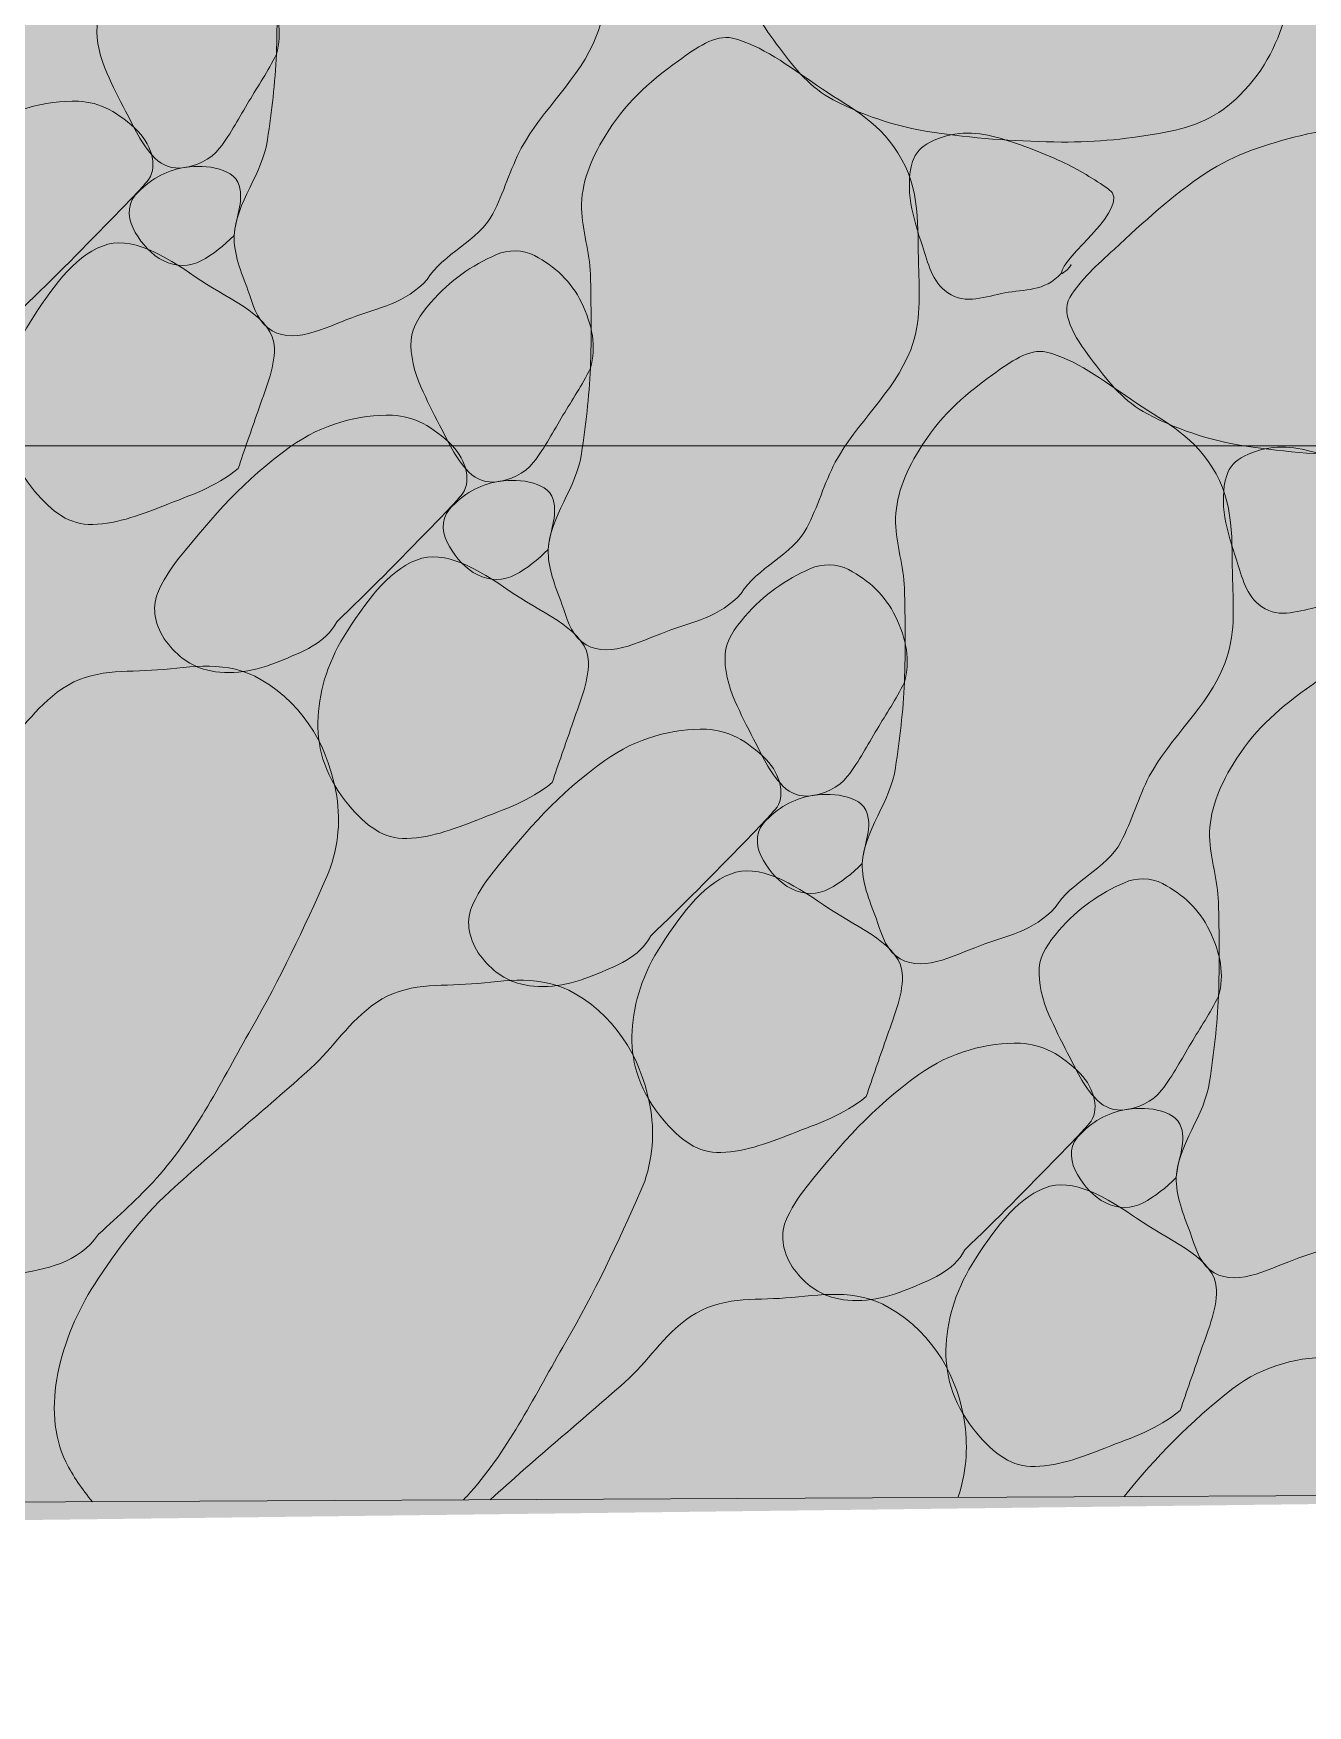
# Model space of a CAD drawing. Header units: feet. Extents: x 47819 to 50150, y 49272 to 50730.
# Drawn here: x 49394.77 to 49399.37, y 50323.34 to 50329.37 of the extents above; entities that cross this region are included whole.
import ezdxf

# ---------------------------------------------------------------- set-up
doc = ezdxf.new("R2010")
doc.units = ezdxf.units.FT
doc.header["$MEASUREMENT"] = 0
doc.linetypes.add('HIDDEN', pattern=[0.375, 0.25, -0.125])
doc.layers.add('GRID', color=254, linetype='HIDDEN')
doc.layers.add('SILT FENCE', color=200, linetype='Continuous')
doc.layers.add('Level 30', color=1, linetype='Continuous', lineweight=0)

msp = doc.modelspace()

# ---------------------------------------------------------------- linework, layer by layer
at = {"layer": 'GRID', "color": 252, "linetype": 'HIDDEN', "lineweight": 0, "ltscale": 33}
msp.add_line((47857.2219, 50327.8834), (50111.5419, 50327.8834), dxfattribs=at)
at = {"layer": 'Level 30', "color": 1, "linetype": 'Continuous', "lineweight": 0}
msp.add_line((49350.8131, 50323.8515), (49412.7562, 50324.1609), dxfattribs=at)
for points, knots in [([(49396.1946, 50328.4838), (49396.1171, 50328.3991), (49396.018, 50328.381), (49395.9223, 50328.3459), (49395.8263, 50328.3107), (49395.7028, 50328.2409), (49395.6183, 50328.3105), (49395.5763, 50328.3451), (49395.5657, 50328.3959), (49395.5476, 50328.4449), (49395.5232, 50328.5108), (49395.4952, 50328.578), (49395.4981, 50328.6429), (49395.5031, 50328.7595), (49395.6015, 50328.8688), (49395.6183, 50328.9894), (49395.6324, 50329.091), (49395.6461, 50329.194), (49395.6501, 50329.297), (49395.6544, 50329.41), (49395.6529, 50329.5234), (49395.6501, 50329.6364), (49395.6481, 50329.716), (49395.6199, 50329.7944), (49395.6183, 50329.8733), (49395.6164, 50329.964), (49395.6512, 50330.05), (49395.7031, 50330.1349), (49395.7749, 50330.2522), (49395.8546, 50330.3252), (49395.9683, 50330.4071), (49396.0313, 50330.4525), (49396.1003, 50330.5034), (49396.1627, 50330.4884), (49396.2659, 50330.4638), (49396.3664, 50330.3879), (49396.4668, 50330.3187), (49396.5768, 50330.2429), (49396.6832, 50330.1967), (49396.7602, 50330.0748), (49396.8437, 50329.9427), (49396.8307, 50329.8048), (49396.8345, 50329.6682), (49396.8373, 50329.5672), (49396.8454, 50329.4635), (49396.8062, 50329.3641), (49396.7434, 50329.205), (49396.6092, 50329.0993), (49396.534, 50328.9576), (49396.4943, 50328.8828), (49396.4705, 50328.7955), (49396.4314, 50328.7207), (49396.3807, 50328.6236), (49396.2495, 50328.5764), (49396.1946, 50328.4838)], [0, 0, 0, 0, 0.054316, 0.054316, 0.054316, 0.108799, 0.108799, 0.108799, 0.135821, 0.135821, 0.135821, 0.172146, 0.172146, 0.172146, 0.237422, 0.237422, 0.237422, 0.292461, 0.292461, 0.292461, 0.352873, 0.352873, 0.352873, 0.395413, 0.395413, 0.395413, 0.444368, 0.444368, 0.444368, 0.51201, 0.51201, 0.51201, 0.549525, 0.549525, 0.549525, 0.611502, 0.611502, 0.611502, 0.679424, 0.679424, 0.679424, 0.752988, 0.752988, 0.752988, 0.80734, 0.80734, 0.80734, 0.894432, 0.894432, 0.894432, 0.940374, 0.940374, 0.940374, 1, 1, 1, 1]), ([(49399.1276, 50329.1499), (49399.0509, 50329.0693), (49398.9586, 50329.0345), (49398.8589, 50329.0155), (49398.7341, 50328.9917), (49398.6092, 50328.9793), (49398.4842, 50328.9802), (49398.3369, 50328.9812), (49398.1895, 50328.9914), (49398.0422, 50329.012), (49397.9092, 50329.0306), (49397.7844, 50329.0668), (49397.6604, 50329.1322), (49397.5767, 50329.1763), (49397.5244, 50329.2425), (49397.4659, 50329.3196), (49397.4122, 50329.3904), (49397.3417, 50329.4872), (49397.3811, 50329.5529), (49397.4183, 50329.6152), (49397.4808, 50329.6717), (49397.5402, 50329.7262), (49397.6491, 50329.8262), (49397.7484, 50329.9197), (49397.8725, 50330.0019), (49397.9775, 50330.0715), (49398.0924, 50330.1064), (49398.2119, 50330.1363), (49398.357, 50330.1726), (49398.5078, 50330.1799), (49398.6539, 50330.1681), (49398.8146, 50330.1552), (49398.9661, 50330.1126), (49399.117, 50330.0161), (49399.2056, 50329.9594), (49399.2632, 50329.8873), (49399.3009, 50329.7969), (49399.3456, 50329.6896), (49399.3351, 50329.5654), (49399.3009, 50329.4575), (49399.2652, 50329.3453), (49399.224, 50329.2433), (49399.1276, 50329.1499)], [0, 0, 0, 0, 0.060327, 0.060327, 0.060327, 0.135919, 0.135919, 0.135919, 0.224896, 0.224896, 0.224896, 0.305284, 0.305284, 0.305284, 0.359513, 0.359513, 0.359513, 0.409373, 0.409373, 0.409373, 0.456607, 0.456607, 0.456607, 0.543329, 0.543329, 0.543329, 0.616633, 0.616633, 0.616633, 0.70561, 0.70561, 0.70561, 0.803499, 0.803499, 0.803499, 0.860951, 0.860951, 0.860951, 0.929109, 0.929109, 0.929109, 1, 1, 1, 1]), ([(49395.6501, 50329.297), (49395.6192, 50329.2347), (49395.585, 50329.1836), (49395.5511, 50329.1273), (49395.5166, 50329.0699), (49395.4878, 50329.0136), (49395.445, 50328.9576), (49395.4125, 50328.915), (49395.3568, 50328.8931), (49395.3107, 50328.8868), (49395.2787, 50328.8825), (49395.2392, 50328.8936), (49395.2117, 50328.9222), (49395.1593, 50328.9767), (49395.137, 50329.0324), (49395.1056, 50329.0919), (49395.0815, 50329.1375), (49395.0594, 50329.1824), (49395.0384, 50329.2298), (49395.0148, 50329.2834), (49394.9991, 50329.3441), (49395.0031, 50329.3995), (49395.0065, 50329.448), (49395.0368, 50329.491), (49395.0738, 50329.5338), (49395.1453, 50329.6166), (49395.2216, 50329.6675), (49395.3107, 50329.7071), (49395.3525, 50329.7257), (49395.406, 50329.7262), (49395.4486, 50329.7035), (49395.5227, 50329.6642), (49395.5798, 50329.6118), (49395.6183, 50329.5338), (49395.6566, 50329.4562), (49395.673, 50329.3727), (49395.6501, 50329.297)], [0, 0, 0, 0, 0.087607, 0.087607, 0.087607, 0.176844, 0.176844, 0.176844, 0.244543, 0.244543, 0.244543, 0.291416, 0.291416, 0.291416, 0.380653, 0.380653, 0.380653, 0.449046, 0.449046, 0.449046, 0.526343, 0.526343, 0.526343, 0.594042, 0.594042, 0.594042, 0.724902, 0.724902, 0.724902, 0.786407, 0.786407, 0.786407, 0.893425, 0.893425, 0.893425, 1, 1, 1, 1]), ([(49397.328, 50327.3503), (49397.2506, 50327.2656), (49397.1515, 50327.2475), (49397.0558, 50327.2124), (49396.9598, 50327.1772), (49396.8363, 50327.1074), (49396.7518, 50327.1771), (49396.7098, 50327.2116), (49396.6992, 50327.2624), (49396.681, 50327.3114), (49396.6567, 50327.3773), (49396.6287, 50327.4445), (49396.6315, 50327.5094), (49396.6366, 50327.626), (49396.735, 50327.7353), (49396.7518, 50327.8559), (49396.7659, 50327.9575), (49396.7796, 50328.0605), (49396.7836, 50328.1635), (49396.7879, 50328.2765), (49396.7864, 50328.3899), (49396.7836, 50328.5029), (49396.7816, 50328.5825), (49396.7534, 50328.6609), (49396.7518, 50328.7398), (49396.7499, 50328.8305), (49396.7847, 50328.9165), (49396.8366, 50329.0014), (49396.9084, 50329.1187), (49396.9881, 50329.1918), (49397.1018, 50329.2736), (49397.1648, 50329.319), (49397.2338, 50329.3699), (49397.2962, 50329.3549), (49397.3994, 50329.3303), (49397.4999, 50329.2545), (49397.6003, 50329.1852), (49397.7103, 50329.1094), (49397.8167, 50329.0632), (49397.8937, 50328.9413), (49397.9772, 50328.8092), (49397.9642, 50328.6713), (49397.968, 50328.5347), (49397.9708, 50328.4337), (49397.9789, 50328.33), (49397.9397, 50328.2306), (49397.8768, 50328.0715), (49397.7426, 50327.9658), (49397.6675, 50327.8241), (49397.6278, 50327.7493), (49397.604, 50327.662), (49397.5649, 50327.5872), (49397.5142, 50327.4901), (49397.3829, 50327.4429), (49397.328, 50327.3503)], [0, 0, 0, 0, 0.054316, 0.054316, 0.054316, 0.108799, 0.108799, 0.108799, 0.135821, 0.135821, 0.135821, 0.172146, 0.172146, 0.172146, 0.237422, 0.237422, 0.237422, 0.292461, 0.292461, 0.292461, 0.352873, 0.352873, 0.352873, 0.395413, 0.395413, 0.395413, 0.444368, 0.444368, 0.444368, 0.51201, 0.51201, 0.51201, 0.549525, 0.549525, 0.549525, 0.611502, 0.611502, 0.611502, 0.679424, 0.679424, 0.679424, 0.752988, 0.752988, 0.752988, 0.80734, 0.80734, 0.80734, 0.894432, 0.894432, 0.894432, 0.940374, 0.940374, 0.940374, 1, 1, 1, 1]), ([(49394.7344, 50328.3813), (49394.694, 50328.3022), (49394.6085, 50328.2733), (49394.5293, 50328.2398), (49394.4444, 50328.2039), (49394.3492, 50328.1861), (49394.2642, 50328.208), (49394.2076, 50328.2226), (49394.16, 50328.2561), (49394.1192, 50328.3105), (49394.0788, 50328.3645), (49394.0661, 50328.4317), (49394.0874, 50328.4838), (49394.1054, 50328.5279), (49394.1324, 50328.5704), (49394.1652, 50328.6111), (49394.2903, 50328.7665), (49394.3988, 50328.8926), (49394.5682, 50329.0141), (49394.6826, 50329.0961), (49394.8155, 50329.1314), (49394.9359, 50329.1273), (49395.0116, 50329.1246), (49395.0837, 50329.0861), (49395.1516, 50329.0177), (49395.2029, 50328.9658), (49395.2236, 50328.8824), (49395.1834, 50328.8373), (49395.1482, 50328.7979), (49395.1115, 50328.7594), (49395.0738, 50328.7207), (49394.9607, 50328.6046), (49394.8475, 50328.4897), (49394.7344, 50328.3813)], [0, 0, 0, 0, 0.081972, 0.081972, 0.081972, 0.169857, 0.169857, 0.169857, 0.228285, 0.228285, 0.228285, 0.286248, 0.286248, 0.286248, 0.335334, 0.335334, 0.335334, 0.522907, 0.522907, 0.522907, 0.649504, 0.649504, 0.649504, 0.729114, 0.729114, 0.729114, 0.789367, 0.789367, 0.789367, 0.842044, 0.842044, 0.842044, 1, 1, 1, 1]), ([(49398.4842, 50328.5064), (49398.4214, 50328.439), (49398.3498, 50328.4492), (49398.2791, 50328.4357), (49398.2123, 50328.4229), (49398.1377, 50328.3912), (49398.074, 50328.4357), (49398.0141, 50328.4776), (49398.0035, 50328.5431), (49397.9821, 50328.6054), (49397.9483, 50328.7042), (49397.9166, 50328.8118), (49397.9468, 50328.9095), (49397.9561, 50328.9398), (49397.9795, 50328.9645), (49398.0104, 50328.9802), (49398.0875, 50329.0194), (49398.1722, 50329.0192), (49398.2473, 50328.9979), (49398.3272, 50328.9751), (49398.4055, 50328.9459), (49398.4842, 50328.9095), (49398.5453, 50328.8812), (49398.6024, 50328.8456), (49398.6539, 50328.8105), (49398.7451, 50328.7482), (49398.4783, 50328.5598), (49398.4842, 50328.5064), (49398.4849, 50328.4995), (49398.529, 50328.5405), (49398.516, 50328.5382)], [0, 0, 0, 0, 0.103475, 0.103475, 0.103475, 0.201297, 0.201297, 0.201297, 0.293367, 0.293367, 0.293367, 0.439391, 0.439391, 0.439391, 0.484772, 0.484772, 0.484772, 0.598088, 0.598088, 0.598088, 0.7187, 0.7187, 0.7187, 0.812423, 0.812423, 0.812423, 0.978533, 0.978533, 0.978533, 1, 1, 1, 1]), ([(49400.2611, 50328.0164), (49400.1844, 50327.9359), (49400.0921, 50327.901), (49399.9924, 50327.882), (49399.8676, 50327.8582), (49399.7427, 50327.8458), (49399.6177, 50327.8467), (49399.4704, 50327.8477), (49399.323, 50327.8579), (49399.1757, 50327.8785), (49399.0427, 50327.8971), (49398.9179, 50327.9333), (49398.7939, 50327.9987), (49398.7102, 50328.0428), (49398.6579, 50328.109), (49398.5994, 50328.1861), (49398.5457, 50328.2569), (49398.4752, 50328.3537), (49398.5146, 50328.4194), (49398.5518, 50328.4817), (49398.6143, 50328.5382), (49398.6737, 50328.5927), (49398.7826, 50328.6927), (49398.8819, 50328.7862), (49399.006, 50328.8685), (49399.1109, 50328.938), (49399.2259, 50328.9729), (49399.3454, 50329.0028), (49399.4905, 50329.0391), (49399.6413, 50329.0464), (49399.7874, 50329.0346), (49399.948, 50329.0217), (49400.0996, 50328.9791), (49400.2505, 50328.8826), (49400.3391, 50328.8259), (49400.3967, 50328.7538), (49400.4344, 50328.6634), (49400.4791, 50328.5561), (49400.4686, 50328.4319), (49400.4344, 50328.324), (49400.3987, 50328.2118), (49400.3575, 50328.1098), (49400.2611, 50328.0164)], [0, 0, 0, 0, 0.060327, 0.060327, 0.060327, 0.135919, 0.135919, 0.135919, 0.224896, 0.224896, 0.224896, 0.305284, 0.305284, 0.305284, 0.359513, 0.359513, 0.359513, 0.409373, 0.409373, 0.409373, 0.456607, 0.456607, 0.456607, 0.543329, 0.543329, 0.543329, 0.616633, 0.616633, 0.616633, 0.70561, 0.70561, 0.70561, 0.803499, 0.803499, 0.803499, 0.860951, 0.860951, 0.860951, 0.929109, 0.929109, 0.929109, 1, 1, 1, 1]), ([(49395.4981, 50328.6429), (49395.46, 50328.6048), (49395.4221, 50328.575), (49395.3778, 50328.551), (49395.3386, 50328.5296), (49395.2853, 50328.5296), (49395.2435, 50328.551), (49395.1984, 50328.574), (49395.1665, 50328.611), (49395.141, 50328.6535), (49395.1173, 50328.6929), (49395.1067, 50328.749), (49395.141, 50328.7878), (49395.1911, 50328.8446), (49395.2514, 50328.8756), (49395.3107, 50328.8868), (49395.3754, 50328.8991), (49395.4944, 50328.8942), (49395.5157, 50328.8232), (49395.5338, 50328.7633), (49395.5015, 50328.7032), (49395.4981, 50328.6429)], [0, 0, 0, 0, 0.13075, 0.13075, 0.13075, 0.246831, 0.246831, 0.246831, 0.372114, 0.372114, 0.372114, 0.488195, 0.488195, 0.488195, 0.657947, 0.657947, 0.657947, 0.84346, 0.84346, 0.84346, 1, 1, 1, 1]), ([(49395.5122, 50327.8014), (49395.4282, 50327.7331), (49395.3387, 50327.7049), (49395.2435, 50327.6671), (49395.1547, 50327.6318), (49395.0604, 50327.5973), (49394.9713, 50327.5999), (49394.8933, 50327.6022), (49394.827, 50327.6567), (49394.7662, 50327.7343), (49394.6869, 50327.8354), (49394.6616, 50327.9372), (49394.6672, 50328.0383), (49394.6729, 50328.1422), (49394.7057, 50328.2458), (49394.7733, 50328.3494), (49394.8503, 50328.4676), (49394.9344, 50328.5825), (49395.042, 50328.6111), (49395.1453, 50328.6386), (49395.2701, 50328.5535), (49395.3778, 50328.4803), (49395.4856, 50328.407), (49395.6412, 50328.3502), (49395.643, 50328.2363), (49395.6442, 50328.1612), (49395.6085, 50328.0814), (49395.5829, 50328.0065), (49395.5595, 50327.9381), (49395.5349, 50327.87), (49395.5122, 50327.8014)], [0, 0, 0, 0, 0.099321, 0.099321, 0.099321, 0.192025, 0.192025, 0.192025, 0.273076, 0.273076, 0.273076, 0.378794, 0.378794, 0.378794, 0.48747, 0.48747, 0.48747, 0.61146, 0.61146, 0.61146, 0.73063, 0.73063, 0.73063, 0.849753, 0.849753, 0.849753, 0.928287, 0.928287, 0.928287, 1, 1, 1, 1]), ([(49396.7836, 50328.1635), (49396.7527, 50328.1012), (49396.7185, 50328.0501), (49396.6846, 50327.9938), (49396.6501, 50327.9364), (49396.6213, 50327.8801), (49396.5785, 50327.8241), (49396.546, 50327.7815), (49396.4903, 50327.7596), (49396.4442, 50327.7533), (49396.4122, 50327.749), (49396.3727, 50327.7601), (49396.3452, 50327.7887), (49396.2928, 50327.8432), (49396.2705, 50327.8989), (49396.2391, 50327.9584), (49396.215, 50328.004), (49396.1929, 50328.0489), (49396.1719, 50328.0963), (49396.1483, 50328.1499), (49396.1326, 50328.2106), (49396.1366, 50328.266), (49396.14, 50328.3145), (49396.1703, 50328.3575), (49396.2073, 50328.4004), (49396.2788, 50328.4831), (49396.3551, 50328.534), (49396.4442, 50328.5736), (49396.486, 50328.5922), (49396.5395, 50328.5927), (49396.582, 50328.5701), (49396.6561, 50328.5307), (49396.7133, 50328.4783), (49396.7518, 50328.4004), (49396.7901, 50328.3227), (49396.8065, 50328.2392), (49396.7836, 50328.1635)], [0, 0, 0, 0, 0.087607, 0.087607, 0.087607, 0.176844, 0.176844, 0.176844, 0.244543, 0.244543, 0.244543, 0.291416, 0.291416, 0.291416, 0.380653, 0.380653, 0.380653, 0.449046, 0.449046, 0.449046, 0.526343, 0.526343, 0.526343, 0.594042, 0.594042, 0.594042, 0.724902, 0.724902, 0.724902, 0.786407, 0.786407, 0.786407, 0.893425, 0.893425, 0.893425, 1, 1, 1, 1]), ([(49398.4615, 50326.2168), (49398.3841, 50326.1321), (49398.285, 50326.114), (49398.1893, 50326.0789), (49398.0933, 50326.0437), (49397.9698, 50325.9739), (49397.8852, 50326.0436), (49397.8433, 50326.0781), (49397.8327, 50326.1289), (49397.8145, 50326.1779), (49397.7901, 50326.2438), (49397.7622, 50326.311), (49397.765, 50326.3759), (49397.7701, 50326.4925), (49397.8685, 50326.6018), (49397.8852, 50326.7224), (49397.8994, 50326.824), (49397.9131, 50326.927), (49397.9171, 50327.03), (49397.9214, 50327.143), (49397.9199, 50327.2564), (49397.9171, 50327.3694), (49397.9151, 50327.449), (49397.8869, 50327.5274), (49397.8852, 50327.6063), (49397.8834, 50327.697), (49397.9182, 50327.783), (49397.9701, 50327.8679), (49398.0419, 50327.9852), (49398.1216, 50328.0583), (49398.2353, 50328.1401), (49398.2983, 50328.1855), (49398.3673, 50328.2364), (49398.4297, 50328.2215), (49398.5329, 50328.1968), (49398.6334, 50328.121), (49398.7338, 50328.0517), (49398.8438, 50327.9759), (49398.9502, 50327.9297), (49399.0272, 50327.8078), (49399.1107, 50327.6757), (49399.0977, 50327.5379), (49399.1015, 50327.4012), (49399.1042, 50327.3003), (49399.1124, 50327.1965), (49399.0732, 50327.0972), (49399.0103, 50326.938), (49398.8761, 50326.8323), (49398.8009, 50326.6906), (49398.7613, 50326.6158), (49398.7375, 50326.5285), (49398.6984, 50326.4537), (49398.6477, 50326.3566), (49398.5164, 50326.3094), (49398.4615, 50326.2168)], [0, 0, 0, 0, 0.054316, 0.054316, 0.054316, 0.108799, 0.108799, 0.108799, 0.135821, 0.135821, 0.135821, 0.172146, 0.172146, 0.172146, 0.237422, 0.237422, 0.237422, 0.292461, 0.292461, 0.292461, 0.352873, 0.352873, 0.352873, 0.395413, 0.395413, 0.395413, 0.444368, 0.444368, 0.444368, 0.51201, 0.51201, 0.51201, 0.549525, 0.549525, 0.549525, 0.611502, 0.611502, 0.611502, 0.679424, 0.679424, 0.679424, 0.752988, 0.752988, 0.752988, 0.80734, 0.80734, 0.80734, 0.894432, 0.894432, 0.894432, 0.940374, 0.940374, 0.940374, 1, 1, 1, 1]), ([(49395.8679, 50327.2478), (49395.8275, 50327.1687), (49395.742, 50327.1398), (49395.6628, 50327.1063), (49395.5779, 50327.0704), (49395.4827, 50327.0526), (49395.3976, 50327.0745), (49395.3411, 50327.0891), (49395.2934, 50327.1226), (49395.2527, 50327.1771), (49395.2123, 50327.231), (49395.1996, 50327.2982), (49395.2209, 50327.3503), (49395.2389, 50327.3944), (49395.2659, 50327.4369), (49395.2986, 50327.4776), (49395.4238, 50327.633), (49395.5323, 50327.7591), (49395.7017, 50327.8806), (49395.8161, 50327.9626), (49395.949, 50327.9979), (49396.0694, 50327.9938), (49396.1451, 50327.9911), (49396.2172, 50327.9526), (49396.2851, 50327.8842), (49396.3364, 50327.8323), (49396.3571, 50327.7489), (49396.3169, 50327.7038), (49396.2817, 50327.6644), (49396.245, 50327.6259), (49396.2073, 50327.5872), (49396.0941, 50327.4711), (49395.981, 50327.3562), (49395.8679, 50327.2478)], [0, 0, 0, 0, 0.081972, 0.081972, 0.081972, 0.169857, 0.169857, 0.169857, 0.228285, 0.228285, 0.228285, 0.286248, 0.286248, 0.286248, 0.335334, 0.335334, 0.335334, 0.522907, 0.522907, 0.522907, 0.649504, 0.649504, 0.649504, 0.729114, 0.729114, 0.729114, 0.789367, 0.789367, 0.789367, 0.842044, 0.842044, 0.842044, 1, 1, 1, 1]), ([(49399.6177, 50327.3729), (49399.5549, 50327.3056), (49399.4833, 50327.3157), (49399.4126, 50327.3022), (49399.3458, 50327.2895), (49399.2712, 50327.2577), (49399.2075, 50327.3022), (49399.1476, 50327.3441), (49399.137, 50327.4096), (49399.1156, 50327.4719), (49399.0818, 50327.5707), (49399.0501, 50327.6783), (49399.0803, 50327.776), (49399.0896, 50327.8063), (49399.113, 50327.831), (49399.1439, 50327.8467), (49399.221, 50327.8859), (49399.3057, 50327.8858), (49399.3808, 50327.8644), (49399.4607, 50327.8416), (49399.539, 50327.8124), (49399.6177, 50327.776), (49399.6788, 50327.7477), (49399.7359, 50327.7121), (49399.7874, 50327.677), (49399.8786, 50327.6147), (49399.6118, 50327.4263), (49399.6177, 50327.3729), (49399.6184, 50327.366), (49399.6625, 50327.407), (49399.6495, 50327.4047)], [0, 0, 0, 0, 0.103475, 0.103475, 0.103475, 0.201297, 0.201297, 0.201297, 0.293367, 0.293367, 0.293367, 0.439391, 0.439391, 0.439391, 0.484772, 0.484772, 0.484772, 0.598088, 0.598088, 0.598088, 0.7187, 0.7187, 0.7187, 0.812423, 0.812423, 0.812423, 0.978533, 0.978533, 0.978533, 1, 1, 1, 1]), ([(49396.6315, 50327.5094), (49396.5935, 50327.4713), (49396.5555, 50327.4416), (49396.5113, 50327.4175), (49396.4721, 50327.3961), (49396.4188, 50327.3961), (49396.377, 50327.4175), (49396.3318, 50327.4405), (49396.3, 50327.4775), (49396.2745, 50327.52), (49396.2508, 50327.5594), (49396.2402, 50327.6155), (49396.2745, 50327.6544), (49396.3246, 50327.7111), (49396.3849, 50327.7421), (49396.4442, 50327.7533), (49396.5089, 50327.7656), (49396.6279, 50327.7607), (49396.6492, 50327.6897), (49396.6672, 50327.6298), (49396.635, 50327.5697), (49396.6315, 50327.5094)], [0, 0, 0, 0, 0.13075, 0.13075, 0.13075, 0.246831, 0.246831, 0.246831, 0.372114, 0.372114, 0.372114, 0.488195, 0.488195, 0.488195, 0.657947, 0.657947, 0.657947, 0.84346, 0.84346, 0.84346, 1, 1, 1, 1]), ([(49396.6457, 50326.6679), (49396.5617, 50326.5996), (49396.4721, 50326.5714), (49396.377, 50326.5336), (49396.2882, 50326.4983), (49396.1939, 50326.4638), (49396.1048, 50326.4664), (49396.0268, 50326.4687), (49395.9605, 50326.5232), (49395.8997, 50326.6008), (49395.8204, 50326.7019), (49395.7951, 50326.8038), (49395.8007, 50326.9048), (49395.8064, 50327.0087), (49395.8392, 50327.1123), (49395.9068, 50327.2159), (49395.9838, 50327.3341), (49396.0679, 50327.449), (49396.1755, 50327.4776), (49396.2788, 50327.5051), (49396.4036, 50327.42), (49396.5113, 50327.3468), (49396.619, 50327.2736), (49396.7747, 50327.2167), (49396.7765, 50327.1028), (49396.7777, 50327.0277), (49396.742, 50326.9479), (49396.7164, 50326.873), (49396.693, 50326.8046), (49396.6684, 50326.7366), (49396.6457, 50326.6679)], [0, 0, 0, 0, 0.099321, 0.099321, 0.099321, 0.192025, 0.192025, 0.192025, 0.273076, 0.273076, 0.273076, 0.378794, 0.378794, 0.378794, 0.48747, 0.48747, 0.48747, 0.61146, 0.61146, 0.61146, 0.73063, 0.73063, 0.73063, 0.849753, 0.849753, 0.849753, 0.928287, 0.928287, 0.928287, 1, 1, 1, 1]), ([(49397.9171, 50327.03), (49397.8862, 50326.9677), (49397.852, 50326.9166), (49397.8181, 50326.8603), (49397.7835, 50326.8029), (49397.7548, 50326.7466), (49397.712, 50326.6906), (49397.6795, 50326.648), (49397.6238, 50326.6261), (49397.5777, 50326.6199), (49397.5457, 50326.6156), (49397.5061, 50326.6266), (49397.4787, 50326.6552), (49397.4263, 50326.7097), (49397.404, 50326.7654), (49397.3726, 50326.8249), (49397.3485, 50326.8705), (49397.3264, 50326.9154), (49397.3054, 50326.9628), (49397.2817, 50327.0164), (49397.2661, 50327.0771), (49397.2701, 50327.1325), (49397.2735, 50327.181), (49397.3038, 50327.224), (49397.3408, 50327.2669), (49397.4123, 50327.3496), (49397.4886, 50327.4005), (49397.5777, 50327.4401), (49397.6195, 50327.4587), (49397.673, 50327.4592), (49397.7155, 50327.4366), (49397.7896, 50327.3972), (49397.8468, 50327.3448), (49397.8852, 50327.2669), (49397.9235, 50327.1892), (49397.94, 50327.1057), (49397.9171, 50327.03)], [0, 0, 0, 0, 0.087607, 0.087607, 0.087607, 0.176844, 0.176844, 0.176844, 0.244543, 0.244543, 0.244543, 0.291416, 0.291416, 0.291416, 0.380653, 0.380653, 0.380653, 0.449046, 0.449046, 0.449046, 0.526343, 0.526343, 0.526343, 0.594042, 0.594042, 0.594042, 0.724902, 0.724902, 0.724902, 0.786407, 0.786407, 0.786407, 0.893425, 0.893425, 0.893425, 1, 1, 1, 1]), ([(49395.0087, 50325.0381), (49394.9342, 50324.9305), (49394.8167, 50324.9123), (49394.7082, 50324.8931), (49394.5535, 50324.8657), (49394.3888, 50324.8665), (49394.2345, 50324.9355), (49394.0295, 50325.0272), (49393.8513, 50325.1603), (49393.7572, 50325.3492), (49393.6606, 50325.543), (49393.7357, 50325.8093), (49393.8597, 50325.9891), (49393.9424, 50326.109), (49394.025, 50326.2269), (49394.1319, 50326.325), (49394.2992, 50326.4785), (49394.4745, 50326.6199), (49394.641, 50326.7705), (49394.7235, 50326.845), (49394.7756, 50326.9367), (49394.8779, 50327.0073), (49394.9846, 50327.081), (49395.1059, 50327.0657), (49395.2209, 50327.0745), (49395.3447, 50327.084), (49395.4719, 50327.1119), (49395.5956, 50327.0392), (49395.7604, 50326.9423), (49395.8418, 50326.7813), (49395.8679, 50326.6184), (49395.8831, 50326.5235), (49395.872, 50326.4181), (49395.8325, 50326.3285), (49395.7497, 50326.1409), (49395.6628, 50325.9591), (49395.5603, 50325.7805), (49395.453, 50325.5936), (49395.3614, 50325.4), (49395.2173, 50325.2396), (49395.1521, 50325.1669), (49395.0801, 50325.1036), (49395.0087, 50325.0381)], [0, 0, 0, 0, 0.050597, 0.050597, 0.050597, 0.122728, 0.122728, 0.122728, 0.218507, 0.218507, 0.218507, 0.316787, 0.316787, 0.316787, 0.38235, 0.38235, 0.38235, 0.484937, 0.484937, 0.484937, 0.535738, 0.535738, 0.535738, 0.588733, 0.588733, 0.588733, 0.645816, 0.645816, 0.645816, 0.721809, 0.721809, 0.721809, 0.766098, 0.766098, 0.766098, 0.85889, 0.85889, 0.85889, 0.956017, 0.956017, 0.956017, 1, 1, 1, 1]), ([(49399.595, 50325.0833), (49399.5176, 50324.9987), (49399.4185, 50324.9805), (49399.3228, 50324.9454), (49399.2268, 50324.9102), (49399.1033, 50324.8404), (49399.0187, 50324.9101), (49398.9768, 50324.9446), (49398.9662, 50324.9954), (49398.948, 50325.0444), (49398.9236, 50325.1103), (49398.8957, 50325.1775), (49398.8985, 50325.2424), (49398.9036, 50325.3591), (49399.002, 50325.4684), (49399.0187, 50325.5889), (49399.0329, 50325.6905), (49399.0466, 50325.7935), (49399.0506, 50325.8965), (49399.0549, 50326.0095), (49399.0534, 50326.1229), (49399.0506, 50326.2359), (49399.0486, 50326.3155), (49399.0204, 50326.3939), (49399.0187, 50326.4728), (49399.0169, 50326.5635), (49399.0517, 50326.6495), (49399.1036, 50326.7344), (49399.1753, 50326.8517), (49399.2551, 50326.9248), (49399.3688, 50327.0066), (49399.4318, 50327.052), (49399.5008, 50327.1029), (49399.5632, 50327.088), (49399.6664, 50327.0633), (49399.7668, 50326.9875), (49399.8673, 50326.9183), (49399.9773, 50326.8424), (49400.0837, 50326.7962), (49400.1607, 50326.6743), (49400.2442, 50326.5422), (49400.2312, 50326.4044), (49400.235, 50326.2677), (49400.2377, 50326.1668), (49400.2459, 50326.063), (49400.2067, 50325.9637), (49400.1438, 50325.8045), (49400.0096, 50325.6988), (49399.9344, 50325.5571), (49399.8948, 50325.4823), (49399.871, 50325.395), (49399.8319, 50325.3202), (49399.7812, 50325.2231), (49399.6499, 50325.176), (49399.595, 50325.0833)], [0, 0, 0, 0, 0.054316, 0.054316, 0.054316, 0.108799, 0.108799, 0.108799, 0.135821, 0.135821, 0.135821, 0.172146, 0.172146, 0.172146, 0.237422, 0.237422, 0.237422, 0.292461, 0.292461, 0.292461, 0.352873, 0.352873, 0.352873, 0.395413, 0.395413, 0.395413, 0.444368, 0.444368, 0.444368, 0.51201, 0.51201, 0.51201, 0.549525, 0.549525, 0.549525, 0.611502, 0.611502, 0.611502, 0.679424, 0.679424, 0.679424, 0.752988, 0.752988, 0.752988, 0.80734, 0.80734, 0.80734, 0.894432, 0.894432, 0.894432, 0.940374, 0.940374, 0.940374, 1, 1, 1, 1]), ([(49397.0014, 50326.1143), (49396.961, 50326.0353), (49396.8755, 50326.0063), (49396.7963, 50325.9729), (49396.7114, 50325.937), (49396.6162, 50325.9191), (49396.5311, 50325.941), (49396.4746, 50325.9556), (49396.4269, 50325.9891), (49396.3862, 50326.0436), (49396.3457, 50326.0976), (49396.3331, 50326.1647), (49396.3544, 50326.2168), (49396.3724, 50326.2609), (49396.3994, 50326.3034), (49396.4321, 50326.3441), (49396.5573, 50326.4995), (49396.6657, 50326.6256), (49396.8352, 50326.7471), (49396.9496, 50326.8291), (49397.0824, 50326.8644), (49397.2029, 50326.8603), (49397.2786, 50326.8576), (49397.3507, 50326.8191), (49397.4186, 50326.7507), (49397.4699, 50326.6988), (49397.4906, 50326.6155), (49397.4504, 50326.5704), (49397.4152, 50326.5309), (49397.3785, 50326.4924), (49397.3408, 50326.4537), (49397.2276, 50326.3376), (49397.1145, 50326.2227), (49397.0014, 50326.1143)], [0, 0, 0, 0, 0.081972, 0.081972, 0.081972, 0.169857, 0.169857, 0.169857, 0.228285, 0.228285, 0.228285, 0.286248, 0.286248, 0.286248, 0.335334, 0.335334, 0.335334, 0.522907, 0.522907, 0.522907, 0.649504, 0.649504, 0.649504, 0.729114, 0.729114, 0.729114, 0.789367, 0.789367, 0.789367, 0.842044, 0.842044, 0.842044, 1, 1, 1, 1]), ([(49397.765, 50326.3759), (49397.727, 50326.3378), (49397.689, 50326.3081), (49397.6448, 50326.284), (49397.6056, 50326.2626), (49397.5523, 50326.2626), (49397.5105, 50326.284), (49397.4653, 50326.307), (49397.4335, 50326.344), (49397.4079, 50326.3865), (49397.3843, 50326.4259), (49397.3737, 50326.482), (49397.4079, 50326.5209), (49397.458, 50326.5776), (49397.5184, 50326.6086), (49397.5777, 50326.6199), (49397.6424, 50326.6321), (49397.7614, 50326.6272), (49397.7827, 50326.5562), (49397.8007, 50326.4963), (49397.7685, 50326.4362), (49397.765, 50326.3759)], [0, 0, 0, 0, 0.13075, 0.13075, 0.13075, 0.246831, 0.246831, 0.246831, 0.372114, 0.372114, 0.372114, 0.488195, 0.488195, 0.488195, 0.657947, 0.657947, 0.657947, 0.84346, 0.84346, 0.84346, 1, 1, 1, 1]), ([(49397.7792, 50325.5344), (49397.6952, 50325.4661), (49397.6056, 50325.4379), (49397.5105, 50325.4001), (49397.4217, 50325.3648), (49397.3274, 50325.3303), (49397.2382, 50325.3329), (49397.1603, 50325.3352), (49397.094, 50325.3897), (49397.0332, 50325.4673), (49396.9539, 50325.5684), (49396.9286, 50325.6703), (49396.9342, 50325.7713), (49396.9399, 50325.8752), (49396.9727, 50325.9789), (49397.0403, 50326.0825), (49397.1173, 50326.2007), (49397.2014, 50326.3155), (49397.309, 50326.3441), (49397.4123, 50326.3716), (49397.5371, 50326.2865), (49397.6448, 50326.2133), (49397.7525, 50326.1401), (49397.9081, 50326.0832), (49397.91, 50325.9693), (49397.9112, 50325.8942), (49397.8755, 50325.8144), (49397.8499, 50325.7395), (49397.8265, 50325.6711), (49397.8019, 50325.6031), (49397.7792, 50325.5344)], [0, 0, 0, 0, 0.099321, 0.099321, 0.099321, 0.192025, 0.192025, 0.192025, 0.273076, 0.273076, 0.273076, 0.378794, 0.378794, 0.378794, 0.48747, 0.48747, 0.48747, 0.61146, 0.61146, 0.61146, 0.73063, 0.73063, 0.73063, 0.849753, 0.849753, 0.849753, 0.928287, 0.928287, 0.928287, 1, 1, 1, 1]), ([(49399.0506, 50325.8965), (49399.0197, 50325.8343), (49398.9855, 50325.7831), (49398.9516, 50325.7268), (49398.917, 50325.6694), (49398.8883, 50325.6132), (49398.8455, 50325.5571), (49398.813, 50325.5145), (49398.7573, 50325.4926), (49398.7111, 50325.4864), (49398.6792, 50325.4821), (49398.6396, 50325.4931), (49398.6122, 50325.5217), (49398.5598, 50325.5762), (49398.5375, 50325.6319), (49398.5061, 50325.6914), (49398.482, 50325.737), (49398.4599, 50325.7819), (49398.4389, 50325.8293), (49398.4152, 50325.8829), (49398.3996, 50325.9436), (49398.4036, 50325.999), (49398.407, 50326.0475), (49398.4373, 50326.0906), (49398.4743, 50326.1334), (49398.5458, 50326.2161), (49398.622, 50326.267), (49398.7111, 50326.3066), (49398.753, 50326.3252), (49398.8064, 50326.3257), (49398.849, 50326.3031), (49398.9231, 50326.2637), (49398.9803, 50326.2113), (49399.0187, 50326.1334), (49399.057, 50326.0557), (49399.0735, 50325.9722), (49399.0506, 50325.8965)], [0, 0, 0, 0, 0.087607, 0.087607, 0.087607, 0.176844, 0.176844, 0.176844, 0.244543, 0.244543, 0.244543, 0.291416, 0.291416, 0.291416, 0.380653, 0.380653, 0.380653, 0.449046, 0.449046, 0.449046, 0.526343, 0.526343, 0.526343, 0.594042, 0.594042, 0.594042, 0.724902, 0.724902, 0.724902, 0.786407, 0.786407, 0.786407, 0.893425, 0.893425, 0.893425, 1, 1, 1, 1]), ([(49394.9862, 50324.0721), (49394.949, 50324.1164), (49394.9156, 50324.1655), (49394.8906, 50324.2157), (49394.797, 50324.4041), (49394.8721, 50324.6681), (49394.9932, 50324.8556), (49395.0739, 50324.9807), (49395.1585, 50325.0934), (49395.2654, 50325.1915), (49395.4327, 50325.345), (49395.608, 50325.4864), (49395.7745, 50325.637), (49395.857, 50325.7115), (49395.9091, 50325.8032), (49396.0114, 50325.8739), (49396.1181, 50325.9475), (49396.2394, 50325.9323), (49396.3544, 50325.941), (49396.4782, 50325.9505), (49396.6054, 50325.9784), (49396.7291, 50325.9057), (49396.8938, 50325.8088), (49396.9753, 50325.6478), (49397.0014, 50325.4849), (49397.0166, 50325.39), (49397.0055, 50325.2846), (49396.966, 50325.195), (49396.8832, 50325.0074), (49396.7973, 50324.8248), (49396.6938, 50324.647), (49396.5854, 50324.4609), (49396.4927, 50324.2665), (49396.3508, 50324.1061), (49396.3426, 50324.0968), (49396.3342, 50324.0878), (49396.3257, 50324.0788)], [0, 0, 0, 0, 0.033997, 0.033997, 0.033997, 0.161751, 0.161751, 0.161751, 0.246977, 0.246977, 0.246977, 0.38033, 0.38033, 0.38033, 0.446366, 0.446366, 0.446366, 0.515254, 0.515254, 0.515254, 0.589457, 0.589457, 0.589457, 0.68824, 0.68824, 0.68824, 0.745812, 0.745812, 0.745812, 0.866432, 0.866432, 0.866432, 0.992686, 0.992686, 0.992686, 1, 1, 1, 1]), ([(49398.1349, 50324.9808), (49398.0945, 50324.9018), (49398.009, 50324.8728), (49397.9298, 50324.8394), (49397.8449, 50324.8035), (49397.7497, 50324.7856), (49397.6646, 50324.8075), (49397.6081, 50324.8221), (49397.5604, 50324.8556), (49397.5197, 50324.9101), (49397.4792, 50324.9641), (49397.4666, 50325.0312), (49397.4879, 50325.0833), (49397.5059, 50325.1275), (49397.5329, 50325.1699), (49397.5656, 50325.2106), (49397.6908, 50325.3661), (49397.7992, 50325.4921), (49397.9687, 50325.6136), (49398.083, 50325.6957), (49398.2159, 50325.731), (49398.3364, 50325.7268), (49398.4121, 50325.7242), (49398.4842, 50325.6856), (49398.552, 50325.6172), (49398.6034, 50325.5654), (49398.6241, 50325.482), (49398.5839, 50325.4369), (49398.5487, 50325.3974), (49398.512, 50325.3589), (49398.4743, 50325.3202), (49398.3611, 50325.2041), (49398.248, 50325.0893), (49398.1349, 50324.9808)], [0, 0, 0, 0, 0.081972, 0.081972, 0.081972, 0.169857, 0.169857, 0.169857, 0.228285, 0.228285, 0.228285, 0.286248, 0.286248, 0.286248, 0.335334, 0.335334, 0.335334, 0.522907, 0.522907, 0.522907, 0.649504, 0.649504, 0.649504, 0.729114, 0.729114, 0.729114, 0.789367, 0.789367, 0.789367, 0.842044, 0.842044, 0.842044, 1, 1, 1, 1]), ([(49398.8985, 50325.2424), (49398.8605, 50325.2043), (49398.8225, 50325.1746), (49398.7783, 50325.1505), (49398.7391, 50325.1291), (49398.6858, 50325.1291), (49398.644, 50325.1505), (49398.5988, 50325.1735), (49398.567, 50325.2105), (49398.5414, 50325.253), (49398.5178, 50325.2924), (49398.5072, 50325.3485), (49398.5414, 50325.3874), (49398.5915, 50325.4442), (49398.6519, 50325.4751), (49398.7111, 50325.4864), (49398.7759, 50325.4986), (49398.8948, 50325.4937), (49398.9162, 50325.4227), (49398.9342, 50325.3628), (49398.902, 50325.3027), (49398.8985, 50325.2424)], [0, 0, 0, 0, 0.13075, 0.13075, 0.13075, 0.246831, 0.246831, 0.246831, 0.372114, 0.372114, 0.372114, 0.488195, 0.488195, 0.488195, 0.657947, 0.657947, 0.657947, 0.84346, 0.84346, 0.84346, 1, 1, 1, 1]), ([(49398.9127, 50324.401), (49398.8286, 50324.3327), (49398.7391, 50324.3044), (49398.644, 50324.2666), (49398.5552, 50324.2313), (49398.4609, 50324.1968), (49398.3717, 50324.1994), (49398.2938, 50324.2017), (49398.2275, 50324.2563), (49398.1667, 50324.3338), (49398.0874, 50324.4349), (49398.0621, 50324.5368), (49398.0677, 50324.6378), (49398.0734, 50324.7417), (49398.1062, 50324.8454), (49398.1737, 50324.949), (49398.2508, 50325.0672), (49398.3349, 50325.182), (49398.4424, 50325.2106), (49398.5458, 50325.2381), (49398.6706, 50325.153), (49398.7783, 50325.0798), (49398.886, 50325.0066), (49399.0416, 50324.9497), (49399.0435, 50324.8358), (49399.0447, 50324.7607), (49399.009, 50324.6809), (49398.9834, 50324.606), (49398.96, 50324.5376), (49398.9353, 50324.4696), (49398.9127, 50324.401)], [0, 0, 0, 0, 0.099321, 0.099321, 0.099321, 0.192025, 0.192025, 0.192025, 0.273076, 0.273076, 0.273076, 0.378794, 0.378794, 0.378794, 0.48747, 0.48747, 0.48747, 0.61146, 0.61146, 0.61146, 0.73063, 0.73063, 0.73063, 0.849753, 0.849753, 0.849753, 0.928287, 0.928287, 0.928287, 1, 1, 1, 1]), ([(49396.4223, 50324.0793), (49396.5814, 50324.2238), (49396.7466, 50324.3618), (49396.908, 50324.5035), (49396.9919, 50324.5771), (49397.0425, 50324.6699), (49397.1449, 50324.7404), (49397.2517, 50324.8139), (49397.3729, 50324.7988), (49397.4879, 50324.8075), (49397.6117, 50324.817), (49397.7389, 50324.8445), (49397.8626, 50324.7722), (49398.0273, 50324.6759), (49398.1119, 50324.5158), (49398.1349, 50324.3515), (49398.147, 50324.2646), (49398.1403, 50324.1707), (49398.1101, 50324.0877)], [0, 0, 0, 0, 0.260901, 0.260901, 0.260901, 0.396431, 0.396431, 0.396431, 0.537813, 0.537813, 0.537813, 0.690104, 0.690104, 0.690104, 0.892843, 0.892843, 0.892843, 1, 1, 1, 1]), ([(49398.7101, 50324.0907), (49398.8256, 50324.2347), (49398.9451, 50324.3576), (49399.1022, 50324.4802), (49399.2115, 50324.5654), (49399.3494, 50324.5973), (49399.4699, 50324.5933), (49399.5456, 50324.5907), (49399.6177, 50324.5522), (49399.6855, 50324.4837), (49399.7369, 50324.4319), (49399.7581, 50324.3483), (49399.7174, 50324.3034), (49399.6817, 50324.2641), (49399.6451, 50324.2248), (49399.6078, 50324.1867), (49399.5778, 50324.1561), (49399.5479, 50324.1253), (49399.5178, 50324.0948)], [0, 0, 0, 0, 0.334695, 0.334695, 0.334695, 0.567713, 0.567713, 0.567713, 0.714244, 0.714244, 0.714244, 0.825147, 0.825147, 0.825147, 0.922106, 0.922106, 0.922106, 1, 1, 1, 1])]:
    msp.add_open_spline(points, degree=3, knots=knots, dxfattribs=at)
at = {"layer": 'SILT FENCE', "linetype": 'Continuous', "lineweight": 0, "const_width": 6}
msp.add_lwpolyline([(49340.6929, 50326.3362), (49421.6647, 50327.3396)], dxfattribs=at)

doc.saveas('drawing.dxf')
